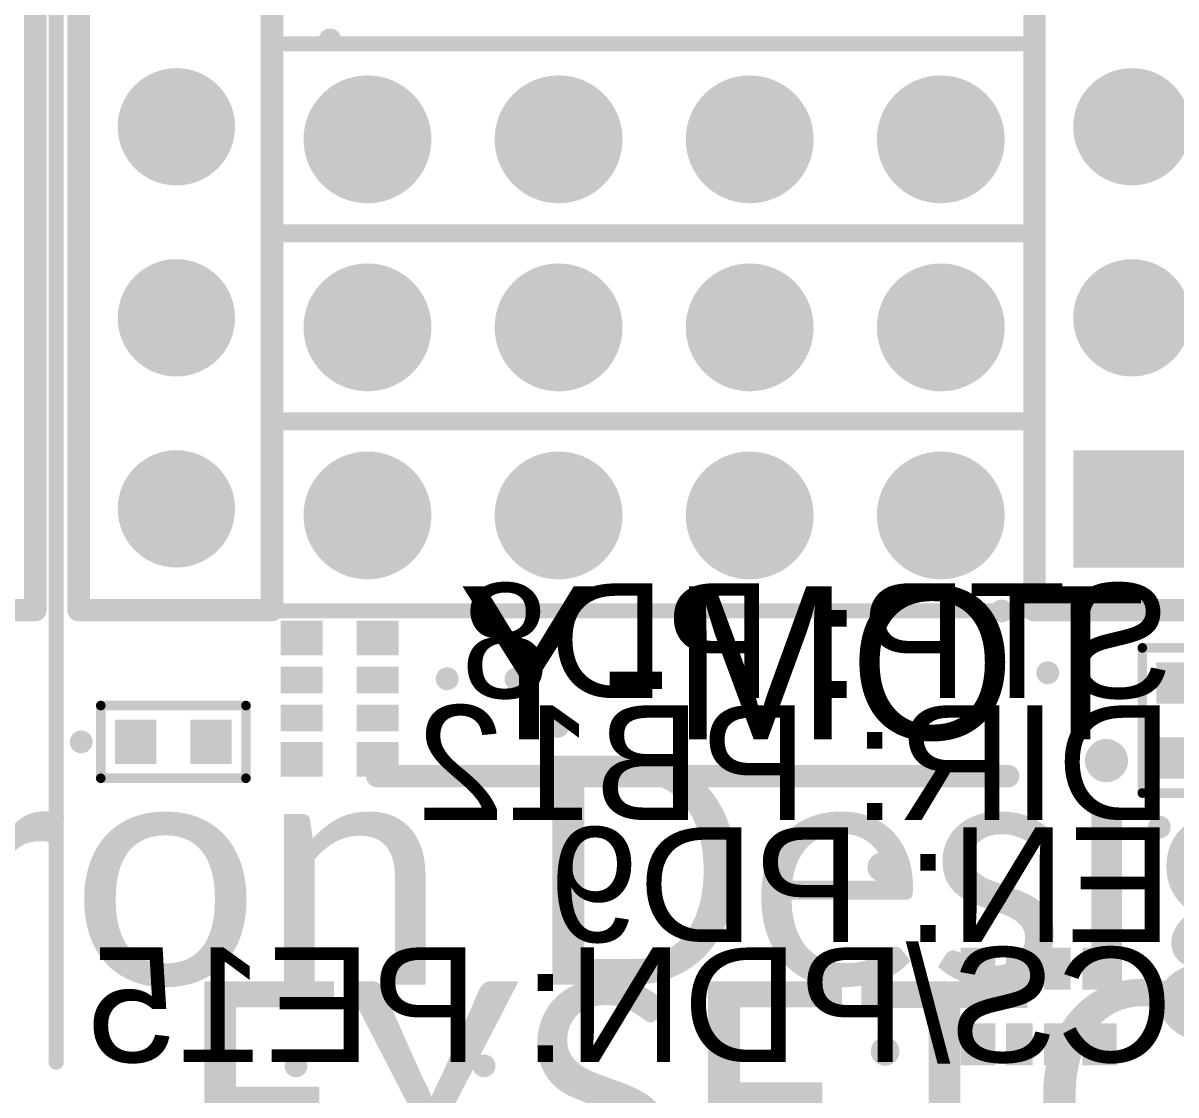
# Model space of a CAD drawing. Header units: millimetres. Extents: x -6 to 151, y -20 to 98.
# Drawn here: x 109.16 to 124.49, y 40.18 to 54.43 of the extents above; entities that cross this region are included whole.
import ezdxf

# ---------------------------------------------------------------- set-up
doc = ezdxf.new("R2010")
doc.units = ezdxf.units.MM
for name, color, linetype in [('BottomOverlay', 54, 'Continuous'), ('BottomSolder', 6, 'Continuous'), ('MultiLayer', 9, 'Continuous'), ('PadHoleLayer', 156, 'Continuous'), ('TopOverlay', 2, 'Continuous'), ('TopPaste', 8, 'Continuous'), ('TopSolder', 216, 'Continuous'), ('ViaHoleLayer', 16, 'Continuous')]:
    doc.layers.add(name, color=color, linetype=linetype)
doc.styles.add('Arial', font='arial.ttf', dxfattribs={"height": 0.2})
doc.styles.add('Corbel', font='corbelb.ttf', dxfattribs={"height": 0.2})

# ---------------------------------------------------------------- blocks, each defined once
blk = doc.blocks.new('RESISTOR_DIL_4X0402ARV341_4')
at = {"layer": 'TopPaste'}
for points in [[(-1.003, 0.762), (-0.597, 0.762), (-0.597, 0.254), (-1.003, 0.254)], [(-0.402, 0.762), (-0.098, 0.762), (-0.098, 0.254), (-0.402, 0.254)], [(0.102, 0.762), (0.406, 0.762), (0.406, 0.254), (0.102, 0.254)], [(0.61, 0.762), (1.016, 0.762), (1.016, 0.254), (0.61, 0.254)], [(-1.003, -0.246), (-0.597, -0.246), (-0.597, -0.754), (-1.003, -0.754)], [(-0.402, -0.246), (-0.098, -0.246), (-0.098, -0.754), (-0.402, -0.754)], [(0.102, -0.246), (0.406, -0.246), (0.406, -0.754), (0.102, -0.754)], [(0.61, -0.246), (1.016, -0.246), (1.016, -0.754), (0.61, -0.754)]]:
    blk.add_hatch(color=8, dxfattribs=at).paths.add_polyline_path(points)
at = {"layer": 'TopSolder'}
for points in [[(-1.029, 0.787), (-0.571, 0.787), (-0.571, 0.229), (-1.029, 0.229)], [(-0.428, 0.787), (-0.072, 0.787), (-0.072, 0.229), (-0.428, 0.229)], [(0.076, 0.787), (0.432, 0.787), (0.432, 0.229), (0.076, 0.229)], [(0.584, 0.787), (1.041, 0.787), (1.041, 0.229), (0.584, 0.229)], [(-1.029, -0.221), (-0.571, -0.221), (-0.571, -0.779), (-1.029, -0.779)], [(-0.428, -0.221), (-0.072, -0.221), (-0.072, -0.779), (-0.428, -0.779)], [(0.076, -0.221), (0.432, -0.221), (0.432, -0.779), (0.076, -0.779)], [(0.584, -0.221), (1.041, -0.221), (1.041, -0.779), (0.584, -0.779)]]:
    blk.add_hatch(color=216, dxfattribs=at).paths.add_polyline_path(points)
blk = doc.blocks.new('RES0402_7')
at = {"layer": 'TopPaste'}
for points in [[(-0.75, -0.27), (-0.75, 0.27), (-0.25, 0.27), (-0.25, -0.27)], [(0.25, -0.27), (0.25, 0.27), (0.75, 0.27), (0.75, -0.27)]]:
    blk.add_hatch(color=8, dxfattribs=at).paths.add_polyline_path(points)
at = {"layer": 'TopSolder'}
for points in [[(-0.775, -0.295), (-0.775, 0.295), (-0.225, 0.295), (-0.225, -0.295)], [(0.225, -0.295), (0.225, 0.295), (0.775, 0.295), (0.775, -0.295)]]:
    blk.add_hatch(color=216, dxfattribs=at).paths.add_polyline_path(points)
at = {"layer": 'TopOverlay', "const_width": 0.127}
for points in [[(-0.965, 0.483), (-0.965, -0.483)], [(0.965, 0.483), (-0.965, 0.483)], [(0.965, 0.483), (0.965, -0.483)], [(0.965, -0.483), (-0.965, -0.483)]]:
    blk.add_lwpolyline(points, dxfattribs=at)
at = {"layer": 'TopOverlay', "const_width": 0.0635}
for points in [[(-0.997, 0.483, 1), (-0.933, 0.483, 1)], [(-0.997, 0.483, 1), (-0.933, 0.483, 1)], [(0.933, 0.483, 1), (0.997, 0.483, 1)], [(0.933, 0.483, 1), (0.997, 0.483, 1)], [(-0.997, -0.483, 1), (-0.933, -0.483, 1)], [(-0.997, -0.483, 1), (-0.933, -0.483, 1)], [(0.933, -0.483, 1), (0.997, -0.483, 1)], [(0.933, -0.483, 1), (0.997, -0.483, 1)]]:
    blk.add_lwpolyline(points, format="xyb", close=True, dxfattribs=at)
blk = doc.blocks.new('RESISTOR_DIL_4X0402ARV341_8')
at = {"layer": 'TopPaste'}
for points in [[(-1.003, 0.762), (-0.597, 0.762), (-0.597, 0.254), (-1.003, 0.254)], [(-0.402, 0.762), (-0.098, 0.762), (-0.098, 0.254), (-0.402, 0.254)], [(0.102, 0.762), (0.406, 0.762), (0.406, 0.254), (0.102, 0.254)], [(0.61, 0.762), (1.016, 0.762), (1.016, 0.254), (0.61, 0.254)], [(-1.003, -0.246), (-0.597, -0.246), (-0.597, -0.754), (-1.003, -0.754)], [(-0.402, -0.246), (-0.098, -0.246), (-0.098, -0.754), (-0.402, -0.754)], [(0.102, -0.246), (0.406, -0.246), (0.406, -0.754), (0.102, -0.754)], [(0.61, -0.246), (1.016, -0.246), (1.016, -0.754), (0.61, -0.754)]]:
    blk.add_hatch(color=8, dxfattribs=at).paths.add_polyline_path(points)
at = {"layer": 'TopSolder'}
for points in [[(-1.029, 0.787), (-0.571, 0.787), (-0.571, 0.229), (-1.029, 0.229)], [(-0.428, 0.787), (-0.072, 0.787), (-0.072, 0.229), (-0.428, 0.229)], [(0.076, 0.787), (0.432, 0.787), (0.432, 0.229), (0.076, 0.229)], [(0.584, 0.787), (1.041, 0.787), (1.041, 0.229), (0.584, 0.229)], [(-1.029, -0.221), (-0.571, -0.221), (-0.571, -0.779), (-1.029, -0.779)], [(-0.428, -0.221), (-0.072, -0.221), (-0.072, -0.779), (-0.428, -0.779)], [(0.076, -0.221), (0.432, -0.221), (0.432, -0.779), (0.076, -0.779)], [(0.584, -0.221), (1.041, -0.221), (1.041, -0.779), (0.584, -0.779)]]:
    blk.add_hatch(color=216, dxfattribs=at).paths.add_polyline_path(points)
blk = doc.blocks.new('TMC__________235')
at = {"layer": 'TopOverlay', "const_width": 0.3}
for points in [[(19.126, 14), (-1.397, 14)], [(19.126, 11.4), (19.126, 13.97)]]:
    blk.add_lwpolyline(points, dxfattribs=at)
at = {"layer": 'TopOverlay', "const_width": 0.15}
for points in [[(19.051, 14, 1), (19.201, 14, 1)], [(19.051, 13.97, 1), (19.201, 13.97, 1)]]:
    blk.add_lwpolyline(points, format="xyb", close=True, dxfattribs=at)
blk = doc.blocks.new('TMC__________236')
at = {"layer": 'BottomSolder'}
h = blk.add_hatch(color=6, dxfattribs=at)
edge = h.paths.add_edge_path()
edge.add_arc((12.7, 12.7), 0.78, 0, 360)
h = blk.add_hatch(color=6, dxfattribs=at)
edge = h.paths.add_edge_path()
edge.add_arc((15.24, 12.7), 0.78, 0, 360)
blk.add_hatch(color=6, dxfattribs=at).paths.add_polyline_path([(17, 11.92), (17, 13.48), (18.56, 13.48), (18.56, 11.92)])
h = blk.add_hatch(color=6, dxfattribs=at)
edge = h.paths.add_edge_path()
edge.add_arc((12.7, 0), 0.78, 0, 360)
h = blk.add_hatch(color=6, dxfattribs=at)
edge = h.paths.add_edge_path()
edge.add_arc((15.24, 0), 0.78, 0, 360)
h = blk.add_hatch(color=6, dxfattribs=at)
edge = h.paths.add_edge_path()
edge.add_arc((17.78, 0), 0.78, 0, 360)
at = {"layer": 'MultiLayer'}
h = blk.add_hatch(color=9, dxfattribs=at)
edge = h.paths.add_edge_path()
edge.add_arc((12.7, 12.7), 0.755, 0, 360)
h = blk.add_hatch(color=9, dxfattribs=at)
edge = h.paths.add_edge_path()
edge.add_arc((15.24, 12.7), 0.755, 0, 360)
blk.add_hatch(color=9, dxfattribs=at).paths.add_polyline_path([(17.025, 11.945), (17.025, 13.455), (18.535, 13.455), (18.535, 11.945)])
h = blk.add_hatch(color=9, dxfattribs=at)
edge = h.paths.add_edge_path()
edge.add_arc((12.7, 0), 0.755, 0, 360)
h = blk.add_hatch(color=9, dxfattribs=at)
edge = h.paths.add_edge_path()
edge.add_arc((15.24, 0), 0.755, 0, 360)
h = blk.add_hatch(color=9, dxfattribs=at)
edge = h.paths.add_edge_path()
edge.add_arc((17.78, 0), 0.755, 0, 360)
at = {"layer": 'PadHoleLayer'}
h = blk.add_hatch(color=156, dxfattribs=at)
edge = h.paths.add_edge_path()
edge.add_arc((12.7, 12.7), 0.45, 0, 360)
h = blk.add_hatch(color=156, dxfattribs=at)
edge = h.paths.add_edge_path()
edge.add_arc((15.24, 12.7), 0.45, 0, 360)
h = blk.add_hatch(color=156, dxfattribs=at)
edge = h.paths.add_edge_path()
edge.add_arc((17.78, 12.7), 0.45, 0, 360)
h = blk.add_hatch(color=156, dxfattribs=at)
edge = h.paths.add_edge_path()
edge.add_arc((12.7, 0), 0.45, 0, 360)
h = blk.add_hatch(color=156, dxfattribs=at)
edge = h.paths.add_edge_path()
edge.add_arc((15.24, 0), 0.45, 0, 360)
h = blk.add_hatch(color=156, dxfattribs=at)
edge = h.paths.add_edge_path()
edge.add_arc((17.78, 0), 0.45, 0, 360)
at = {"layer": 'TopSolder'}
h = blk.add_hatch(color=216, dxfattribs=at)
edge = h.paths.add_edge_path()
edge.add_arc((12.7, 12.7), 0.78, 0, 360)
h = blk.add_hatch(color=216, dxfattribs=at)
edge = h.paths.add_edge_path()
edge.add_arc((15.24, 12.7), 0.78, 0, 360)
blk.add_hatch(color=216, dxfattribs=at).paths.add_polyline_path([(17, 11.92), (17, 13.48), (18.56, 13.48), (18.56, 11.92)])
h = blk.add_hatch(color=216, dxfattribs=at)
edge = h.paths.add_edge_path()
edge.add_arc((12.7, 0), 0.78, 0, 360)
h = blk.add_hatch(color=216, dxfattribs=at)
edge = h.paths.add_edge_path()
edge.add_arc((15.24, 0), 0.78, 0, 360)
h = blk.add_hatch(color=216, dxfattribs=at)
edge = h.paths.add_edge_path()
edge.add_arc((17.78, 0), 0.78, 0, 360)
at = {"layer": 'TopOverlay', "const_width": 0.3}
for points in [[(19.126, 11.4), (19.126, 13.97)], [(19.126, 11.405), (-1.397, 11.405)], [(19.126, 1.27), (-1.27, 1.27)], [(19.126, -1.3), (19.126, 1.27)], [(19.126, -1.3), (-1.27, -1.3)]]:
    blk.add_lwpolyline(points, dxfattribs=at)
at = {"layer": 'TopOverlay', "const_width": 0.15}
for points in [[(19.051, 11.405, 1), (19.201, 11.405, 1)], [(19.051, 11.4, 1), (19.201, 11.4, 1)], [(19.051, 1.27, 1), (19.201, 1.27, 1)], [(19.051, 1.27, 1), (19.201, 1.27, 1)], [(19.051, -1.3, 1), (19.201, -1.3, 1)], [(19.051, -1.3, 1), (19.201, -1.3, 1)]]:
    blk.add_lwpolyline(points, format="xyb", close=True, dxfattribs=at)
blk = doc.blocks.new('HEADER_3_4_240')
at = {"layer": 'BottomSolder'}
h = blk.add_hatch(color=6, dxfattribs=at)
edge = h.paths.add_edge_path()
edge.add_arc((0, 0), 0.85, 0, 360)
h = blk.add_hatch(color=6, dxfattribs=at)
edge = h.paths.add_edge_path()
edge.add_arc((2.54, 0), 0.85, 0, 360)
h = blk.add_hatch(color=6, dxfattribs=at)
edge = h.paths.add_edge_path()
edge.add_arc((5.08, 0), 0.85, 0, 360)
h = blk.add_hatch(color=6, dxfattribs=at)
edge = h.paths.add_edge_path()
edge.add_arc((7.62, 0), 0.85, 0, 360)
h = blk.add_hatch(color=6, dxfattribs=at)
edge = h.paths.add_edge_path()
edge.add_arc((0, -2.5), 0.85, 0, 360)
h = blk.add_hatch(color=6, dxfattribs=at)
edge = h.paths.add_edge_path()
edge.add_arc((2.54, -2.5), 0.85, 0, 360)
h = blk.add_hatch(color=6, dxfattribs=at)
edge = h.paths.add_edge_path()
edge.add_arc((5.08, -2.5), 0.85, 0, 360)
h = blk.add_hatch(color=6, dxfattribs=at)
edge = h.paths.add_edge_path()
edge.add_arc((7.62, -2.5), 0.85, 0, 360)
h = blk.add_hatch(color=6, dxfattribs=at)
edge = h.paths.add_edge_path()
edge.add_arc((0, -5), 0.85, 0, 360)
h = blk.add_hatch(color=6, dxfattribs=at)
edge = h.paths.add_edge_path()
edge.add_arc((2.54, -5), 0.85, 0, 360)
h = blk.add_hatch(color=6, dxfattribs=at)
edge = h.paths.add_edge_path()
edge.add_arc((5.08, -5), 0.85, 0, 360)
h = blk.add_hatch(color=6, dxfattribs=at)
edge = h.paths.add_edge_path()
edge.add_arc((7.62, -5), 0.85, 0, 360)
at = {"layer": 'MultiLayer'}
h = blk.add_hatch(color=9, dxfattribs=at)
edge = h.paths.add_edge_path()
edge.add_arc((0, 0), 0.825, 0, 360)
h = blk.add_hatch(color=9, dxfattribs=at)
edge = h.paths.add_edge_path()
edge.add_arc((2.54, 0), 0.825, 0, 360)
h = blk.add_hatch(color=9, dxfattribs=at)
edge = h.paths.add_edge_path()
edge.add_arc((5.08, 0), 0.825, 0, 360)
h = blk.add_hatch(color=9, dxfattribs=at)
edge = h.paths.add_edge_path()
edge.add_arc((7.62, 0), 0.825, 0, 360)
h = blk.add_hatch(color=9, dxfattribs=at)
edge = h.paths.add_edge_path()
edge.add_arc((0, -2.5), 0.825, 0, 360)
h = blk.add_hatch(color=9, dxfattribs=at)
edge = h.paths.add_edge_path()
edge.add_arc((2.54, -2.5), 0.825, 0, 360)
h = blk.add_hatch(color=9, dxfattribs=at)
edge = h.paths.add_edge_path()
edge.add_arc((5.08, -2.5), 0.825, 0, 360)
h = blk.add_hatch(color=9, dxfattribs=at)
edge = h.paths.add_edge_path()
edge.add_arc((7.62, -2.5), 0.825, 0, 360)
h = blk.add_hatch(color=9, dxfattribs=at)
edge = h.paths.add_edge_path()
edge.add_arc((0, -5), 0.825, 0, 360)
h = blk.add_hatch(color=9, dxfattribs=at)
edge = h.paths.add_edge_path()
edge.add_arc((2.54, -5), 0.825, 0, 360)
h = blk.add_hatch(color=9, dxfattribs=at)
edge = h.paths.add_edge_path()
edge.add_arc((5.08, -5), 0.825, 0, 360)
h = blk.add_hatch(color=9, dxfattribs=at)
edge = h.paths.add_edge_path()
edge.add_arc((7.62, -5), 0.825, 0, 360)
at = {"layer": 'PadHoleLayer'}
h = blk.add_hatch(color=156, dxfattribs=at)
edge = h.paths.add_edge_path()
edge.add_arc((0, 0), 0.51, 0, 360)
h = blk.add_hatch(color=156, dxfattribs=at)
edge = h.paths.add_edge_path()
edge.add_arc((2.54, 0), 0.51, 0, 360)
h = blk.add_hatch(color=156, dxfattribs=at)
edge = h.paths.add_edge_path()
edge.add_arc((5.08, 0), 0.51, 0, 360)
h = blk.add_hatch(color=156, dxfattribs=at)
edge = h.paths.add_edge_path()
edge.add_arc((7.62, 0), 0.51, 0, 360)
h = blk.add_hatch(color=156, dxfattribs=at)
edge = h.paths.add_edge_path()
edge.add_arc((0, -2.5), 0.51, 0, 360)
h = blk.add_hatch(color=156, dxfattribs=at)
edge = h.paths.add_edge_path()
edge.add_arc((2.54, -2.5), 0.51, 0, 360)
h = blk.add_hatch(color=156, dxfattribs=at)
edge = h.paths.add_edge_path()
edge.add_arc((5.08, -2.5), 0.51, 0, 360)
h = blk.add_hatch(color=156, dxfattribs=at)
edge = h.paths.add_edge_path()
edge.add_arc((7.62, -2.5), 0.51, 0, 360)
h = blk.add_hatch(color=156, dxfattribs=at)
edge = h.paths.add_edge_path()
edge.add_arc((0, -5), 0.51, 0, 360)
h = blk.add_hatch(color=156, dxfattribs=at)
edge = h.paths.add_edge_path()
edge.add_arc((2.54, -5), 0.51, 0, 360)
h = blk.add_hatch(color=156, dxfattribs=at)
edge = h.paths.add_edge_path()
edge.add_arc((5.08, -5), 0.51, 0, 360)
h = blk.add_hatch(color=156, dxfattribs=at)
edge = h.paths.add_edge_path()
edge.add_arc((7.62, -5), 0.51, 0, 360)
at = {"layer": 'TopSolder'}
h = blk.add_hatch(color=216, dxfattribs=at)
edge = h.paths.add_edge_path()
edge.add_arc((0, 0), 0.85, 0, 360)
h = blk.add_hatch(color=216, dxfattribs=at)
edge = h.paths.add_edge_path()
edge.add_arc((2.54, 0), 0.85, 0, 360)
h = blk.add_hatch(color=216, dxfattribs=at)
edge = h.paths.add_edge_path()
edge.add_arc((5.08, 0), 0.85, 0, 360)
h = blk.add_hatch(color=216, dxfattribs=at)
edge = h.paths.add_edge_path()
edge.add_arc((7.62, 0), 0.85, 0, 360)
h = blk.add_hatch(color=216, dxfattribs=at)
edge = h.paths.add_edge_path()
edge.add_arc((0, -2.5), 0.85, 0, 360)
h = blk.add_hatch(color=216, dxfattribs=at)
edge = h.paths.add_edge_path()
edge.add_arc((2.54, -2.5), 0.85, 0, 360)
h = blk.add_hatch(color=216, dxfattribs=at)
edge = h.paths.add_edge_path()
edge.add_arc((5.08, -2.5), 0.85, 0, 360)
h = blk.add_hatch(color=216, dxfattribs=at)
edge = h.paths.add_edge_path()
edge.add_arc((7.62, -2.5), 0.85, 0, 360)
h = blk.add_hatch(color=216, dxfattribs=at)
edge = h.paths.add_edge_path()
edge.add_arc((0, -5), 0.85, 0, 360)
h = blk.add_hatch(color=216, dxfattribs=at)
edge = h.paths.add_edge_path()
edge.add_arc((2.54, -5), 0.85, 0, 360)
h = blk.add_hatch(color=216, dxfattribs=at)
edge = h.paths.add_edge_path()
edge.add_arc((5.08, -5), 0.85, 0, 360)
h = blk.add_hatch(color=216, dxfattribs=at)
edge = h.paths.add_edge_path()
edge.add_arc((7.62, -5), 0.85, 0, 360)
at = {"layer": 'TopOverlay', "const_width": 0.2}
for points in [[(8.89, 1.27), (-1.27, 1.27)], [(-1.27, 1.27), (-1.27, -1.27)], [(8.89, 1.27), (8.89, -1.27)], [(8.89, -1.23), (-1.27, -1.23)], [(-1.27, -1.23), (-1.27, -3.77)], [(8.89, -1.27), (-1.27, -1.27)], [(8.89, -1.23), (8.89, -3.77)], [(8.89, -3.73), (-1.27, -3.73)], [(-1.27, -3.73), (-1.27, -6.27)], [(8.89, -3.77), (-1.27, -3.77)], [(8.89, -3.73), (8.89, -6.27)], [(8.89, -6.27), (-1.27, -6.27)]]:
    blk.add_lwpolyline(points, dxfattribs=at)
at = {"layer": 'TopOverlay', "const_width": 0.1}
for points in [[(-1.32, 1.27, 1), (-1.22, 1.27, 1)], [(-1.32, 1.27, 1), (-1.22, 1.27, 1)], [(8.84, 1.27, 1), (8.94, 1.27, 1)], [(8.84, 1.27, 1), (8.94, 1.27, 1)], [(-1.32, -1.23, 1), (-1.22, -1.23, 1)], [(-1.32, -1.23, 1), (-1.22, -1.23, 1)], [(-1.32, -1.27, 1), (-1.22, -1.27, 1)], [(-1.32, -1.27, 1), (-1.22, -1.27, 1)], [(8.84, -1.23, 1), (8.94, -1.23, 1)], [(8.84, -1.23, 1), (8.94, -1.23, 1)], [(8.84, -1.27, 1), (8.94, -1.27, 1)], [(8.84, -1.27, 1), (8.94, -1.27, 1)], [(-1.32, -3.73, 1), (-1.22, -3.73, 1)], [(-1.32, -3.73, 1), (-1.22, -3.73, 1)], [(-1.32, -3.77, 1), (-1.22, -3.77, 1)], [(-1.32, -3.77, 1), (-1.22, -3.77, 1)], [(8.84, -3.73, 1), (8.94, -3.73, 1)], [(8.84, -3.73, 1), (8.94, -3.73, 1)], [(8.84, -3.77, 1), (8.94, -3.77, 1)], [(8.84, -3.77, 1), (8.94, -3.77, 1)], [(-1.32, -6.27, 1), (-1.22, -6.27, 1)], [(-1.32, -6.27, 1), (-1.22, -6.27, 1)], [(8.84, -6.27, 1), (8.94, -6.27, 1)], [(8.84, -6.27, 1), (8.94, -6.27, 1)]]:
    blk.add_lwpolyline(points, format="xyb", close=True, dxfattribs=at)
blk = doc.blocks.new('RES0402_245')
at = {"layer": 'TopPaste'}
for points in [[(-0.75, -0.27), (-0.75, 0.27), (-0.25, 0.27), (-0.25, -0.27)], [(0.25, -0.27), (0.25, 0.27), (0.75, 0.27), (0.75, -0.27)]]:
    blk.add_hatch(color=8, dxfattribs=at).paths.add_polyline_path(points)
at = {"layer": 'TopSolder'}
for points in [[(-0.775, -0.295), (-0.775, 0.295), (-0.225, 0.295), (-0.225, -0.295)], [(0.225, -0.295), (0.225, 0.295), (0.775, 0.295), (0.775, -0.295)]]:
    blk.add_hatch(color=216, dxfattribs=at).paths.add_polyline_path(points)
at = {"layer": 'TopOverlay', "const_width": 0.127}
for points in [[(0.965, 0.483), (-0.965, 0.483)], [(-0.965, -0.483), (-0.965, 0.483)], [(0.965, -0.483), (0.965, 0.483)], [(0.965, -0.483), (-0.965, -0.483)]]:
    blk.add_lwpolyline(points, dxfattribs=at)
at = {"layer": 'TopOverlay', "const_width": 0.0635}
for points in [[(-0.997, 0.483, 1), (-0.933, 0.483, 1)], [(-0.997, 0.483, 1), (-0.933, 0.483, 1)], [(0.933, 0.483, 1), (0.997, 0.483, 1)], [(0.933, 0.483, 1), (0.997, 0.483, 1)], [(-0.997, -0.483, 1), (-0.933, -0.483, 1)], [(-0.997, -0.483, 1), (-0.933, -0.483, 1)], [(0.933, -0.483, 1), (0.997, -0.483, 1)], [(0.933, -0.483, 1), (0.997, -0.483, 1)]]:
    blk.add_lwpolyline(points, format="xyb", close=True, dxfattribs=at)

msp = doc.modelspace()

# ---------------------------------------------------------------- hatches: boundary and pattern name
at = {"layer": 'ViaHoleLayer'}
h = msp.add_hatch(color=16, dxfattribs=at)
edge = h.paths.add_edge_path()
edge.add_arc((113.244, 54.204), 0.152, 0, 360)
h = msp.add_hatch(color=16, dxfattribs=at)
edge = h.paths.add_edge_path()
edge.add_arc((122.171, 46.613), 0.152, 0, 360)
h = msp.add_hatch(color=16, dxfattribs=at)
edge = h.paths.add_edge_path()
edge.add_arc((114.801, 45.711), 0.152, 0, 360)
h = msp.add_hatch(color=16, dxfattribs=at)
edge = h.paths.add_edge_path()
edge.add_arc((115.716, 45.708), 0.152, 0, 360)
h = msp.add_hatch(color=16, dxfattribs=at)
edge = h.paths.add_edge_path()
edge.add_arc((122.784, 45.791), 0.152, 0, 360)
h = msp.add_hatch(color=16, dxfattribs=at)
edge = h.paths.add_edge_path()
edge.add_arc((116.27, 45.079), 0.152, 0, 360)
h = msp.add_hatch(color=16, dxfattribs=at)
edge = h.paths.add_edge_path()
edge.add_arc((109.937, 44.872), 0.152, 0, 360)
h = msp.add_hatch(color=16, dxfattribs=at)
edge = h.paths.add_edge_path()
edge.add_arc((124.267, 43.739), 0.152, 0, 360)
h = msp.add_hatch(color=16, dxfattribs=at)
edge = h.paths.add_edge_path()
edge.add_arc((120.577, 43.207), 0.191, 0, 360)
h = msp.add_hatch(color=16, dxfattribs=at)
edge = h.paths.add_edge_path()
edge.add_arc((120.585, 41.948), 0.191, 0, 360)
h = msp.add_hatch(color=16, dxfattribs=at)
edge = h.paths.add_edge_path()
edge.add_arc((120.622, 40.758), 0.191, 0, 360)
h = msp.add_hatch(color=16, dxfattribs=at)
edge = h.paths.add_edge_path()
edge.add_arc((111.797, 40.706), 0.152, 0, 360)
h = msp.add_hatch(color=16, dxfattribs=at)
edge = h.paths.add_edge_path()
edge.add_arc((112.792, 40.564), 0.152, 0, 360)
h = msp.add_hatch(color=16, dxfattribs=at)
edge = h.paths.add_edge_path()
edge.add_arc((115.291, 40.564), 0.152, 0, 360)
h = msp.add_hatch(color=16, dxfattribs=at)
edge = h.paths.add_edge_path()
edge.add_arc((116.423, 40.341), 0.152, 0, 360)

# ---------------------------------------------------------------- linework, layer by layer
at = {"layer": 'BottomOverlay', "const_width": 0.203}
msp.add_lwpolyline([(109.604, 40.616), (109.604, 67.037)], dxfattribs=at)
at = {"layer": 'BottomOverlay', "const_width": 0.102}
msp.add_lwpolyline([(109.553, 40.616, 1), (109.655, 40.616, 1)], format="xyb", close=True, dxfattribs=at)
at = {"layer": 'TopOverlay', "const_width": 0.3}
msp.add_lwpolyline([(113.874, 44.417), (122.256, 44.417)], dxfattribs=at)
at = {"layer": 'TopOverlay', "const_width": 0.15}
for points in [[(113.799, 44.417, 1), (113.949, 44.417, 1)], [(122.181, 44.417, 1), (122.331, 44.417, 1)]]:
    msp.add_lwpolyline(points, format="xyb", close=True, dxfattribs=at)

# ---------------------------------------------------------------- block references
for name, p, rotation in [('TMC__________235', (95.327, 65.75), 270), ('TMC__________236', (111.202, 65.75), 270), ('HEADER_3_4_240', (121.362, 47.883), 180), ('RESISTOR_DIL_4X0402ARV341_8', (113.377, 45.441), 90), ('RES0402_245', (124.523, 45.157), 270), ('RES0402_7', (111.162, 44.872), 180)]:
    msp.add_blockref(name, p, dxfattribs=dict(rotation=rotation))
msp.add_blockref('RESISTOR_DIL_4X0402ARV341_4', (122.657, 41.351))

# ---------------------------------------------------------------- texts
at = {"layer": 'BottomOverlay', "style": 'Arial', "text_generation_flag": 2}
for s, p in [('STP: PD8', (124.445, 45.456)), ('DIR: PB12', (124.445, 43.834)), ('EN: PD9', (124.445, 42.213)), ('CS/PDN: PE15', (124.445, 40.616))]:
    msp.add_text(s, height=1.524, rotation=360, dxfattribs=at).set_placement(p)
at = {"layer": 'TopOverlay'}
for s, height, style, p in [('Y-MOT', 2.032, 'Arial', (114.943, 44.907)), ('Voron Design &', 3.048, 'Corbel', (102.946, 41.643)), ('FYSETC®', 3.048, 'Corbel', (111.252, 38.64))]:
    msp.add_text(s, height=height, rotation=360, dxfattribs=dict(at, style=style)).set_placement(p)

doc.saveas('drawing.dxf')
